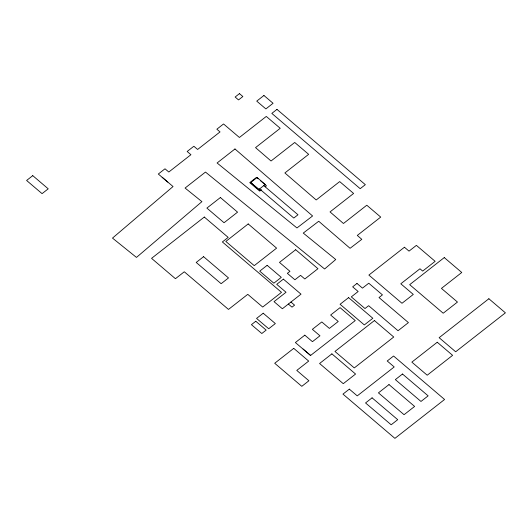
<?xml version="1.0" encoding="UTF-8"?>
<svg xmlns="http://www.w3.org/2000/svg" width="532" height="532" viewBox="0 0 532 532"><rect width="100%" height="100%" fill="white"/><g stroke="black" fill="none" stroke-linecap="round" stroke-linejoin="round"><path stroke-width="0.8" d="M167.826 182.143L158.31 174.03L165 168.79L168.804 172.029L190.928 154.706L187.158 151.494L193.854 146.253L197.618 149.465L220.029 131.916L216.85 129.21L223.546 123.969L239.407 137.482L266.293 116.428L280.218 128.292L255.54 147.623L271.041 161.003L294.721 142.463L308.653 154.327L284.879 172.947L316.201 199.972L339.682 181.585L353.607 193.448L330.033 211.916L343.453 223.5L366.787 205.226L380.719 217.089L357.291 235.437L361.8 239.333L350.069 248.304L318.721 221.252L303.267 233.083L335.752 259.51L324.62 268.986L205.478 172.069L185.07 188.049L201.921 201.635L136.465 257.422L112.491 238.097L173.046 186.539L162.14 177.249M261.525 189.705L259.709 191.121L249.754 182.636L256.517 177.342L258.193 178.772M265.235 186.792L266.472 185.828L262.529 182.463M260.713 180.913L261.97 181.984M263.779 185.628L297.987 214.768L293.784 218.06L259.583 188.913M250.752 182.543L260.288 190.669M290.938 302.05L294.568 305.142L292.002 307.157L288.364 304.058M303.067 349.025L310.661 355.489M32.751 175.646L26.6 180.468L42.068 193.641L48.219 188.827L32.751 175.646M239.46 93.632L235.131 97.024L238.529 99.923L242.858 96.531L239.46 93.632M263.932 95.487L256.73 101.127L265.874 108.914L273.069 103.281L263.932 95.487M276.966 109.373L271.825 113.402L360.191 188.687L365.331 184.664L276.966 109.373M234.971 148.973L217.089 162.978L296.956 227.949L312.597 215.972L234.971 148.973M220.394 197.525L206.888 208.105L224.052 222.735L237.565 212.155L220.394 197.525M204.301 217.049L151.554 258.353L175.44 278.702L184.285 271.779L228.481 309.431L247.766 294.336L262.708 307.064L281.508 292.341L222.369 241.954L228.188 237.398L204.301 217.049M257.102 177.515L250.678 182.543L258.838 189.498L265.262 184.464L257.102 177.515M203.57 256.677L196.202 262.449L221.139 283.696L228.507 277.93L203.57 256.677M248.191 223.939L225.834 241.442L254.243 265.641L276.6 248.138L248.191 223.939M267.157 265.328L259.716 271.154L273.847 283.19L281.288 277.365L267.157 265.328M295.672 249.721L279.473 262.402L289.947 271.32L287.353 273.348L294.908 279.779L300.56 275.357L304.823 278.981L317.95 268.7L295.672 249.721M283.376 279.134L276.733 284.334L286.036 292.261L274.027 301.657L282.366 308.76L301.012 294.156L283.376 279.134M263.207 313.222L256.564 318.422L268.7 328.763L275.343 323.562L263.207 313.222M255.779 321.255L251.423 324.666L261.81 333.517L266.166 330.106L255.779 321.255M356.979 283.45L352.656 286.834L358.149 291.516L351.306 296.876L364.999 308.54L368.636 305.694L398.036 330.738L408.416 322.605L379.023 297.561L382.442 294.881L368.749 283.217L362.472 288.131L356.979 283.45M404.44 247.234L368.876 275.084L401.986 303.287L413.291 294.429L400.802 283.789L419.974 268.773L422.681 271.081L435.136 261.325L416.396 245.365L409.022 251.137L404.44 247.234M348.593 297.621L340.088 304.277L364.32 324.926L372.826 318.269L348.593 297.621M304.803 335.167L295.38 342.548L310.562 355.482L355.243 320.577L340.061 307.642L330.638 315.024L338.232 321.488L329.388 328.417L321.793 321.946L312.37 329.328L319.958 335.792L312.444 341.677L304.803 335.167M293.744 348.354L274.705 363.263L301.804 386.332L308.912 380.759L296.776 370.418L308.693 361.088L293.744 348.354M444.267 257.581L409.68 284.667L443.203 313.222L457.467 302.056L441.434 288.397L461.756 272.484L444.267 257.581M331.888 353.866L319.579 363.509L343.266 383.685L355.576 374.043L331.888 353.866M374.428 320.557L334.967 351.453L354.292 367.918L393.747 337.015L374.428 320.557M349.325 389.131L342.967 394.112L394.91 438.368L444.579 399.479L393.574 356.021L387.216 360.995L394.205 366.947L357.251 395.881L349.325 389.131M488.868 298.745L439.133 337.694L455.665 351.778L505.4 312.836L488.868 298.745M437.244 342.242L411.848 362.126L427.209 375.22L452.606 355.329L437.244 342.242M372.074 397.836L365.544 402.95L391.18 424.789L397.71 419.675L372.074 397.836M388.992 384.589L378.432 392.862L404.067 414.701L414.621 406.428L388.992 384.589M402.498 374.016L395.349 379.615L420.978 401.454L428.134 395.855L402.498 374.016"/></g></svg>
